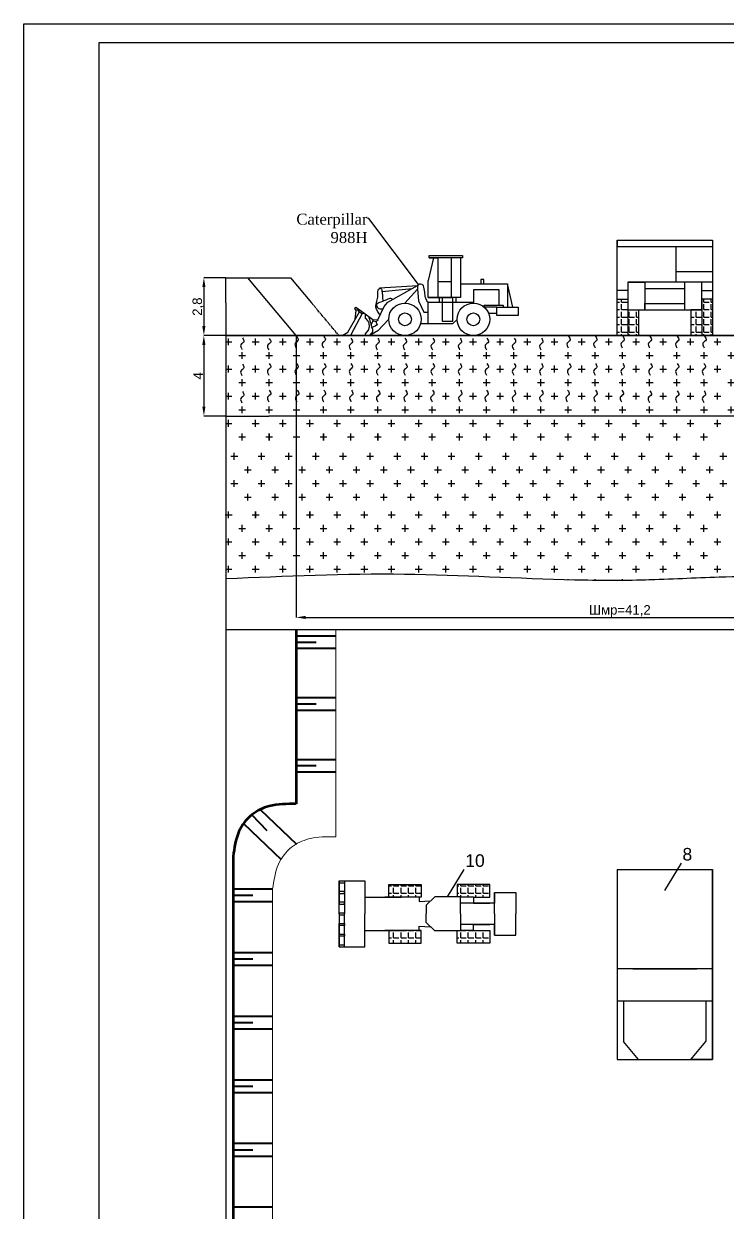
# Model space of a CAD drawing. Header units: millimetres. Extents: x -1735 to 23465, y 152 to 17972.
# Drawn here: x -1735 to 3854, y 8530 to 17972 of the extents above; entities that cross this region are included whole.
import ezdxf
from ezdxf import colors
from ezdxf.entities.mleader import LeaderData, LeaderLine
from ezdxf.math import Vec2, Vec3

# ---------------------------------------------------------------- set-up
doc = ezdxf.new("R2010")
doc.units = ezdxf.units.MM
doc.linetypes.add('ACAD_ISO02W100', pattern=[15, 12, -3])
doc.layers.add('Форматка', color=7, linetype='Continuous', lineweight=20)
doc.styles.get("Standard").update_dxf_attribs({"font": 'arial.ttf'})
pattern_1 = [(0, (-15896.325, -28892.644), (0, 59.3725), [43.18, -16.1925]), (90, (-15896.325, -28892.644), (-59.3725, 4e-15), [43.18, -16.1925])]

msp = doc.modelspace()

# ---------------------------------------------------------------- hatches: boundary and pattern name
h = msp.add_hatch()
h.set_pattern_fill('ANGLE', color=256, scale=8.5, style=0)
h.set_pattern_definition([(0, (-31302.42, -27403.653), (0, 59.3725), [43.18, -16.1925]), (90, (-31302.42, -27403.653), (-59.3725, 4e-15), [43.18, -16.1925])])
h.paths.add_polyline_path([(3064.829, 15783.828), (2979.829, 15783.828), (2979.829, 15494.828), (3064.829, 15494.828)])
h.paths.add_polyline_path([(3149.829, 15698.828), (3064.829, 15698.828), (3064.829, 15494.828), (3149.829, 15494.828)])
h.paths.add_polyline_path([(3651.329, 15698.828), (3566.329, 15698.828), (3566.329, 15494.828), (3651.329, 15494.828)])
h.paths.add_polyline_path([(3736.329, 15783.828), (3651.329, 15783.828), (3651.329, 15698.828), (3651.329, 15494.828), (3736.329, 15494.828)])
h = msp.add_hatch()
h.set_pattern_fill('CROSS', color=256, scale=17, style=0)
h.set_pattern_definition([(0, (-15896.33, -28382.64), (107.95, 107.95), [53.975, -161.925]), (90, (-15869.34, -28409.63), (-107.95, 107.95), [53.975, -161.925])])
h.paths.add_polyline_path([(5804.902, 14855.837), (5572.329, 15494.828), (429.829, 15494.828), (-128.719, 15494.828), (-128.719, 14855.837), (211.281, 14855.837)])
h = msp.add_hatch()
h.set_pattern_fill('ANGLE', color=256, scale=8.5, style=0)
h.set_pattern_definition(pattern_1)
h.paths.add_polyline_path([(1966.676, 10667.276), (1966.676, 10769.276), (1837.476, 10769.276), (1733.877, 10769.276), (1733.877, 10764.84), (1708.276, 10764.84), (1708.276, 10667.276)])
h.paths.add_polyline_path([(1423.594, 10667.276), (1423.594, 10769.276), (1406.594, 10769.276), (1262.829, 10769.276), (1165.194, 10769.276), (1165.194, 10667.276)])
h.paths.add_polyline_path([(1165.194, 11134.404), (1165.194, 11032.404), (1262.829, 11032.404), (1423.594, 11032.404), (1423.594, 11134.404)])
h = msp.add_hatch()
h.set_pattern_fill('ANGLE', color=256, scale=8.5, style=0)
h.set_pattern_definition(pattern_1)
h.paths.add_polyline_path([(1966.676, 11032.404), (1966.676, 11134.404), (1708.276, 11134.404), (1708.276, 11036.84), (1733.877, 11036.84), (1733.877, 11032.404), (1837.476, 11032.404)])

# ---------------------------------------------------------------- linework, layer by layer
for p, q in [((2979.829, 15494.828), (2979.829, 16253.198)), ((2979.829, 16253.198), (3736.329, 16253.198)), ((2979.829, 16253.198), (2979.829, 16202.198)), ((3736.329, 16253.198), (3736.329, 15494.828)), ((2979.829, 16202.198), (3736.329, 16202.198)), ((3447.329, 15919.828), (3447.329, 16202.198)), ((3447.329, 16202.198), (3736.329, 16202.198)), ((3736.329, 16202.198), (3736.329, 15919.828)), ((1520.088, 16111.265), (1479.288, 15932.765)), ((1486.088, 16131.665), (1751.288, 16131.665)), ((1486.088, 16111.265), (1486.088, 16131.665)), ((1751.288, 16111.265), (1486.088, 16111.265)), ((1486.088, 16111.265), (1520.088, 16111.265)), ((1486.088, 16111.265), (1554.088, 16111.265)), ((1554.088, 16111.265), (1554.088, 15796.765)), ((1664.588, 16111.265), (1554.088, 16111.265)), ((1664.588, 15796.765), (1664.588, 16111.265)), ((1751.288, 16111.265), (1734.288, 16111.265)), ((1734.288, 16111.265), (1734.288, 15907.265)), ((1751.288, 16131.665), (1751.288, 16111.265)), ((3447.329, 15919.828), (3447.329, 16004.828)), ((3447.329, 16004.828), (3736.329, 16004.828)), ((3447.329, 15919.828), (3447.329, 15970.828)), ((-129.344, 15954.715), (-305.42, 15954.715)), ((-304.17, 15879.715), (-304.17, 15569.828)), ((-128.719, 15755.283), (-128.719, 15954.715)), ((-128.719, 15954.715), (383.938, 15954.715)), ((429.829, 15494.828), (43.938, 15954.715)), ((383.938, 15954.715), (551.281, 15755.283)), ((1394.729, 15891.132), (1092.601, 15870.5)), ((1111.64, 15844.199), (1350.684, 15867.763)), ((1158.826, 15761.567), (1394.376, 15892.348)), ((1393.578, 15863.62), (1292.989, 15752.701)), ((1394.376, 15892.348), (1393.578, 15863.62)), ((1393.578, 15863.62), (1399.909, 15770.633)), ((1479.288, 15796.765), (1479.288, 15932.765)), ((1664.588, 15922.565), (1554.088, 15922.565)), ((1664.588, 15796.765), (1664.588, 15922.565)), ((1734.288, 15907.265), (2108.288, 15907.265)), ((1734.288, 15907.265), (1734.288, 15796.765)), ((1921.288, 15941.265), (1895.788, 15941.265)), ((1895.788, 15941.265), (1895.788, 15907.265)), ((1921.288, 15907.265), (1921.288, 15941.265)), ((2108.288, 15907.265), (2108.288, 15720.265)), ((2150.788, 15720.265), (2108.288, 15907.265)), ((3651.329, 15919.828), (3064.829, 15919.828)), ((3064.829, 15919.828), (3064.829, 15783.828)), ((3064.829, 15919.828), (3200.829, 15919.828)), ((3200.829, 15919.828), (3200.829, 15698.828)), ((3200.829, 15919.828), (3200.829, 15868.828)), ((3200.829, 15868.828), (3515.329, 15868.828)), ((3651.329, 15919.828), (3498.329, 15919.828)), ((3651.329, 15919.828), (3515.329, 15919.828)), ((3515.329, 15919.828), (3515.329, 15698.828)), ((3651.329, 15698.828), (3651.329, 15919.828)), ((3736.329, 15919.828), (3651.329, 15919.828)), ((1399.909, 15770.633), (1443.39, 15679.928)), ((1734.288, 15796.765), (1479.288, 15796.765)), ((1479.288, 15796.765), (1564.288, 15796.765)), ((1554.088, 15796.765), (1664.588, 15796.765)), ((1564.288, 15796.765), (1564.288, 15759.773)), ((1564.288, 15796.765), (1589.788, 15796.765)), ((1589.788, 15796.765), (1589.788, 15609.765)), ((1674.788, 15609.765), (1674.788, 15796.765)), ((1700.288, 15759.773), (1700.288, 15796.765)), ((2041.033, 15859.665), (1837.476, 15859.665)), ((1837.476, 15859.665), (1837.476, 15753.415)), ((2041.033, 15737.265), (2041.033, 15859.665)), ((3064.829, 15851.828), (2979.829, 15851.828)), ((2979.829, 15494.828), (2979.829, 15783.828)), ((2979.829, 15783.828), (3064.829, 15783.828)), ((2979.829, 15783.828), (3064.829, 15783.828)), ((3064.829, 15783.828), (3064.829, 15494.828)), ((3064.829, 15783.828), (3064.829, 15698.828)), ((3651.329, 15851.828), (3736.329, 15851.828)), ((3736.329, 15783.828), (3651.329, 15783.828)), ((3651.329, 15783.828), (3651.329, 15494.828)), ((-128.719, 15755.283), (-128.719, 14855.837)), ((839.83, 15521.003), (932.907, 15682.955)), ((894.137, 15710.359), (903.387, 15721.027)), ((904.81, 15694.001), (894.137, 15710.359)), ((898.406, 15625.012), (904.81, 15694.001)), ((903.387, 15721.027), (968.136, 15676.932)), ((920.172, 15698.439), (903.407, 15696.843)), ((932.945, 15681.681), (920.172, 15698.439)), ((932.907, 15682.955), (953.591, 15671.47)), ((968.136, 15676.932), (1039.289, 15622.879)), ((1077.711, 15619.322), (1128.23, 15725.295)), ((1128.23, 15725.295), (1158.826, 15761.567)), ((1443.39, 15679.928), (1477.782, 15679.928)), ((1467.392, 15767.841), (1477.782, 15759.773)), ((1477.782, 15589.773), (1477.782, 15759.773)), ((1477.782, 15759.773), (1837.476, 15759.773)), ((1564.288, 15759.773), (1700.288, 15759.773)), ((1922.033, 15720.265), (1922.033, 15737.265)), ((1922.033, 15737.265), (2041.033, 15737.265)), ((2023.288, 15720.265), (1922.033, 15720.265)), ((2023.288, 15670.965), (2023.288, 15720.265)), ((2023.288, 15720.265), (2108.288, 15720.265)), ((2041.033, 15737.265), (2075.033, 15737.265)), ((2075.033, 15737.265), (2075.033, 15737.265)), ((2075.033, 15737.265), (2075.033, 15720.265)), ((2108.288, 15720.265), (2150.788, 15720.265)), ((2150.788, 15720.265), (2193.288, 15720.265)), ((2193.288, 15720.265), (2193.288, 15653.965)), ((3064.829, 15698.828), (3651.329, 15698.828)), ((3064.829, 15698.828), (3149.829, 15698.828)), ((3149.829, 15698.828), (3149.829, 15494.828)), ((3200.829, 15698.828), (3200.829, 15749.828)), ((3200.829, 15749.828), (3515.329, 15749.828)), ((3651.329, 15698.828), (3566.329, 15698.828)), ((3566.329, 15698.828), (3566.329, 15494.828)), ((953.591, 15671.47), (861.83, 15494.408)), ((952.903, 15671.307), (973.173, 15673.201)), ((980.732, 15630.942), (980.732, 15667.582)), ((986.956, 15625.412), (980.732, 15630.942)), ((1001.48, 15609.511), (986.956, 15625.412)), ((1009.779, 15592.92), (1001.48, 15609.511)), ((1012.546, 15564.576), (1009.779, 15592.92)), ((1037.444, 15608.129), (1026.378, 15583.933)), ((1066.492, 15604.672), (1037.444, 15608.129)), ((1038.136, 15608.82), (1042.977, 15621.955)), ((1039.289, 15622.879), (1077.711, 15619.322)), ((1164.506, 15624.028), (1079.013, 15532.47)), ((1418.005, 15589.773), (1673.005, 15589.773)), ((1418.282, 15589.773), (1477.782, 15589.773)), ((1589.788, 15609.765), (1674.788, 15609.765)), ((1673.005, 15589.773), (1708.189, 15623.773)), ((2023.288, 15670.965), (1957.73, 15670.965)), ((2023.288, 15653.965), (2023.288, 15670.965)), ((2193.288, 15653.965), (2023.288, 15653.965)), ((2979.829, 15494.828), (2979.829, 15664.828)), ((-129.344, 15494.828), (-305.42, 15494.828)), ((-129.969, 15494.828), (-305.42, 15494.828)), ((429.829, 15494.828), (-128.719, 15494.828)), ((-128.719, 15494.828), (5572.329, 15494.828)), ((5572.329, 15494.828), (429.829, 15494.828)), ((429.829, 15494.828), (2979.829, 15494.828)), ((429.829, 15494.828), (5572.329, 15494.828)), ((429.829, 15494.203), (429.829, 13255.868)), ((793.993, 15494.876), (839.83, 15521.003)), ((1014.993, 15494.876), (793.993, 15494.876)), ((978.657, 15494.061), (980.04, 15509.962)), ((980.04, 15509.962), (1004.247, 15536.923)), ((1004.247, 15536.923), (1012.546, 15564.576)), ((1014.621, 15495.444), (1038.827, 15524.479)), ((1079.013, 15532.47), (1014.993, 15494.876)), ((1037.444, 15543.145), (1031.22, 15561.81)), ((1038.827, 15524.479), (1037.444, 15543.145)), ((1837.476, 15494.828), (1293.706, 15494.828)), ((2979.829, 15494.828), (3149.829, 15494.828)), ((3566.329, 15494.828), (3736.329, 15494.828)), ((-304.17, 15419.828), (-304.17, 14930.837)), ((-129.344, 14855.837), (-305.42, 14855.837)), ((-128.719, 14855.837), (211.281, 14855.837)), ((-128.719, 14855.837), (-128.719, 13563.837)), ((-108.638, 14770.368), (-108.638, 14824.343)), ((107.262, 14770.368), (107.262, 14824.343)), ((5804.902, 14855.837), (211.281, 14855.837)), ((323.162, 14770.368), (323.162, 14824.343)), ((539.062, 14770.368), (539.062, 14824.343)), ((754.962, 14770.368), (754.962, 14824.343)), ((970.862, 14770.368), (970.862, 14824.343)), ((1186.762, 14770.368), (1186.762, 14824.343)), ((1402.662, 14770.368), (1402.662, 14824.343)), ((1618.562, 14770.368), (1618.562, 14824.343)), ((1834.462, 14770.368), (1834.462, 14824.343)), ((2050.362, 14770.368), (2050.362, 14824.343)), ((2266.262, 14770.368), (2266.262, 14824.343)), ((2482.162, 14770.368), (2482.162, 14824.343)), ((2698.062, 14770.368), (2698.062, 14824.343)), ((2913.962, 14770.368), (2913.962, 14824.343)), ((3129.862, 14770.368), (3129.862, 14824.343)), ((3345.762, 14770.368), (3345.762, 14824.343)), ((3561.662, 14770.368), (3561.662, 14824.343)), ((3777.562, 14770.368), (3777.562, 14824.343)), ((-128.719, 14797.356), (-81.65, 14797.356)), ((80.275, 14797.356), (134.25, 14797.356)), ((296.175, 14797.356), (350.15, 14797.356)), ((512.075, 14797.356), (566.05, 14797.356)), ((727.975, 14797.356), (781.95, 14797.356)), ((943.875, 14797.356), (997.85, 14797.356)), ((1159.775, 14797.356), (1213.75, 14797.356)), ((1375.675, 14797.356), (1429.65, 14797.356)), ((1591.575, 14797.356), (1645.55, 14797.356)), ((1807.475, 14797.356), (1861.45, 14797.356)), ((2023.375, 14797.356), (2077.35, 14797.356)), ((2239.275, 14797.356), (2293.25, 14797.356)), ((2455.175, 14797.356), (2509.15, 14797.356)), ((2671.075, 14797.356), (2725.05, 14797.356)), ((2886.975, 14797.356), (2940.95, 14797.356)), ((3102.875, 14797.356), (3156.85, 14797.356)), ((3318.775, 14797.356), (3372.75, 14797.356)), ((3534.675, 14797.356), (3588.65, 14797.356)), ((3750.575, 14797.356), (3804.55, 14797.356)), ((-27.675, 14689.406), (26.3, 14689.406)), ((-0.688, 14662.418), (-0.688, 14716.393)), ((0.321, 14662.418), (0.321, 14716.393)), ((188.225, 14689.406), (242.2, 14689.406)), ((215.212, 14662.418), (215.212, 14716.393)), ((216.221, 14662.418), (216.221, 14716.393)), ((216.221, 14662.418), (216.221, 14716.393)), ((404.125, 14689.406), (458.1, 14689.406)), ((431.112, 14662.418), (431.112, 14716.393)), ((432.121, 14662.418), (432.121, 14716.393)), ((432.121, 14662.418), (432.121, 14716.393)), ((620.025, 14689.406), (674, 14689.406)), ((647.012, 14662.418), (647.012, 14716.393)), ((648.021, 14662.418), (648.021, 14716.393)), ((648.021, 14662.418), (648.021, 14716.393)), ((835.925, 14689.406), (889.9, 14689.406)), ((862.912, 14662.418), (862.912, 14716.393)), ((863.921, 14662.418), (863.921, 14716.393)), ((863.921, 14662.418), (863.921, 14716.393)), ((1051.825, 14689.406), (1105.8, 14689.406)), ((1078.812, 14662.418), (1078.812, 14716.393)), ((1079.821, 14662.418), (1079.821, 14716.393)), ((1267.725, 14689.406), (1321.7, 14689.406)), ((1294.712, 14662.418), (1294.712, 14716.393)), ((1295.721, 14662.418), (1295.721, 14716.393)), ((1483.625, 14689.406), (1537.6, 14689.406)), ((1510.612, 14662.418), (1510.612, 14716.393)), ((1699.525, 14689.406), (1753.5, 14689.406)), ((1726.512, 14662.418), (1726.512, 14716.393)), ((1915.425, 14689.406), (1969.4, 14689.406)), ((1942.412, 14662.418), (1942.412, 14716.393)), ((2131.325, 14689.406), (2185.3, 14689.406)), ((2158.312, 14662.418), (2158.312, 14716.393)), ((2347.225, 14689.406), (2401.2, 14689.406)), ((2374.212, 14662.418), (2374.212, 14716.393)), ((2563.125, 14689.406), (2617.1, 14689.406)), ((2590.112, 14662.418), (2590.112, 14716.393)), ((2779.025, 14689.406), (2833, 14689.406)), ((2806.012, 14662.418), (2806.012, 14716.393)), ((2994.925, 14689.406), (3048.9, 14689.406)), ((3021.912, 14662.418), (3021.912, 14716.393)), ((3210.825, 14689.406), (3264.8, 14689.406)), ((3237.812, 14662.418), (3237.812, 14716.393)), ((3426.725, 14689.406), (3480.7, 14689.406)), ((3453.712, 14662.418), (3453.712, 14716.393)), ((3642.625, 14689.406), (3696.6, 14689.406)), ((3669.612, 14662.418), (3669.612, 14716.393)), ((-62.162, 14508.688), (-62.162, 14562.663)), ((153.738, 14508.688), (153.738, 14562.663)), ((369.638, 14508.688), (369.638, 14562.663)), ((369.638, 14508.688), (369.638, 14562.663)), ((585.538, 14508.688), (585.538, 14562.663)), ((585.538, 14508.688), (585.538, 14562.663)), ((801.438, 14508.688), (801.438, 14562.663)), ((801.438, 14508.688), (801.438, 14562.663)), ((1017.338, 14508.688), (1017.338, 14562.663)), ((1017.338, 14508.688), (1017.338, 14562.663)), ((1233.238, 14508.688), (1233.238, 14562.663)), ((1448.129, 14508.688), (1448.129, 14562.663)), ((1449.138, 14508.688), (1449.138, 14562.663)), ((1664.029, 14508.688), (1664.029, 14562.663)), ((1879.929, 14508.688), (1879.929, 14562.663)), ((2095.829, 14508.688), (2095.829, 14562.663)), ((2311.729, 14508.688), (2311.729, 14562.663)), ((2527.629, 14508.688), (2527.629, 14562.663)), ((2743.529, 14508.688), (2743.529, 14562.663)), ((2959.429, 14508.688), (2959.429, 14562.663)), ((3175.329, 14508.688), (3175.329, 14562.663)), ((3391.229, 14508.688), (3391.229, 14562.663)), ((3607.129, 14508.688), (3607.129, 14562.663)), ((3823.029, 14508.688), (3823.029, 14562.663)), ((-89.15, 14535.675), (-35.175, 14535.675)), ((45.788, 14400.738), (45.788, 14454.713)), ((126.75, 14535.675), (180.725, 14535.675)), ((261.688, 14400.738), (261.688, 14454.713)), ((342.65, 14535.675), (396.625, 14535.675)), ((342.65, 14535.675), (396.625, 14535.675)), ((477.588, 14400.738), (477.588, 14454.713)), ((477.588, 14400.738), (477.588, 14454.713)), ((558.55, 14535.675), (612.525, 14535.675)), ((558.55, 14535.675), (612.525, 14535.675)), ((693.488, 14400.738), (693.488, 14454.713)), ((693.488, 14400.738), (693.488, 14454.713)), ((774.45, 14535.675), (828.425, 14535.675)), ((774.45, 14535.675), (828.425, 14535.675)), ((909.388, 14400.738), (909.388, 14454.713)), ((909.388, 14400.738), (909.388, 14454.713)), ((990.35, 14535.675), (1044.325, 14535.675)), ((990.35, 14535.675), (1044.325, 14535.675)), ((1125.288, 14400.738), (1125.288, 14454.713)), ((1206.25, 14535.675), (1260.225, 14535.675)), ((1341.188, 14400.738), (1341.188, 14454.713)), ((1421.142, 14535.675), (1475.117, 14535.675)), ((1422.15, 14535.675), (1476.125, 14535.675)), ((1556.079, 14400.738), (1556.079, 14454.713)), ((1637.042, 14535.675), (1691.017, 14535.675)), ((1771.979, 14400.738), (1771.979, 14454.713)), ((1852.942, 14535.675), (1906.917, 14535.675)), ((1987.879, 14400.738), (1987.879, 14454.713)), ((2068.842, 14535.675), (2122.817, 14535.675)), ((2203.779, 14400.738), (2203.779, 14454.713)), ((2284.742, 14535.675), (2338.717, 14535.675)), ((2419.679, 14400.738), (2419.679, 14454.713)), ((2500.642, 14535.675), (2554.617, 14535.675)), ((2635.579, 14400.738), (2635.579, 14454.713)), ((2716.542, 14535.675), (2770.517, 14535.675)), ((2851.479, 14400.738), (2851.479, 14454.713)), ((2932.442, 14535.675), (2986.417, 14535.675)), ((3067.379, 14400.738), (3067.379, 14454.713)), ((3148.342, 14535.675), (3202.317, 14535.675)), ((3283.279, 14400.738), (3283.279, 14454.713)), ((3364.242, 14535.675), (3418.217, 14535.675)), ((3499.179, 14400.738), (3499.179, 14454.713)), ((3580.142, 14535.675), (3634.117, 14535.675)), ((3715.079, 14400.738), (3715.079, 14454.713)), ((3796.042, 14535.675), (3850.017, 14535.675)), ((18.8, 14427.725), (72.775, 14427.725)), ((234.7, 14427.725), (288.675, 14427.725)), ((450.6, 14427.725), (504.575, 14427.725)), ((450.6, 14427.725), (504.575, 14427.725)), ((666.5, 14427.725), (720.475, 14427.725)), ((666.5, 14427.725), (720.475, 14427.725)), ((882.4, 14427.725), (936.375, 14427.725)), ((882.4, 14427.725), (936.375, 14427.725)), ((1098.3, 14427.725), (1152.275, 14427.725)), ((1314.2, 14427.725), (1368.175, 14427.725)), ((1529.092, 14427.725), (1583.067, 14427.725)), ((1744.992, 14427.725), (1798.967, 14427.725)), ((1960.892, 14427.725), (2014.867, 14427.725)), ((2176.792, 14427.725), (2230.767, 14427.725)), ((2392.692, 14427.725), (2446.667, 14427.725)), ((2608.592, 14427.725), (2662.567, 14427.725)), ((2824.492, 14427.725), (2878.467, 14427.725)), ((3040.392, 14427.725), (3094.367, 14427.725)), ((3256.292, 14427.725), (3310.267, 14427.725)), ((3472.192, 14427.725), (3526.167, 14427.725)), ((3688.092, 14427.725), (3742.067, 14427.725)), ((-89.15, 14319.775), (-35.175, 14319.775)), ((-62.162, 14292.788), (-62.162, 14346.763)), ((126.75, 14319.775), (180.725, 14319.775)), ((153.738, 14292.788), (153.738, 14346.763)), ((342.65, 14319.775), (396.625, 14319.775)), ((342.65, 14319.775), (396.625, 14319.775)), ((369.638, 14292.788), (369.638, 14346.763)), ((369.638, 14292.788), (369.638, 14346.763)), ((558.55, 14319.775), (612.525, 14319.775)), ((558.55, 14319.775), (612.525, 14319.775)), ((585.538, 14292.788), (585.538, 14346.763)), ((585.538, 14292.788), (585.538, 14346.763)), ((774.45, 14319.775), (828.425, 14319.775)), ((774.45, 14319.775), (828.425, 14319.775)), ((801.438, 14292.788), (801.438, 14346.763)), ((801.438, 14292.788), (801.438, 14346.763)), ((990.35, 14319.775), (1044.325, 14319.775)), ((990.35, 14319.775), (1044.325, 14319.775)), ((1017.338, 14292.788), (1017.338, 14346.763)), ((1017.338, 14292.788), (1017.338, 14346.763)), ((1206.25, 14319.775), (1260.225, 14319.775)), ((1233.238, 14292.788), (1233.238, 14346.763)), ((1421.142, 14319.775), (1475.117, 14319.775)), ((1422.15, 14319.775), (1476.125, 14319.775)), ((1448.129, 14292.788), (1448.129, 14346.763)), ((1449.138, 14292.788), (1449.138, 14346.763)), ((1637.042, 14319.775), (1691.017, 14319.775)), ((1664.029, 14292.788), (1664.029, 14346.763)), ((1852.942, 14319.775), (1906.917, 14319.775)), ((1879.929, 14292.788), (1879.929, 14346.763)), ((2068.842, 14319.775), (2122.817, 14319.775)), ((2095.829, 14292.788), (2095.829, 14346.763)), ((2284.742, 14319.775), (2338.717, 14319.775)), ((2311.729, 14292.788), (2311.729, 14346.763)), ((2500.642, 14319.775), (2554.617, 14319.775)), ((2527.629, 14292.788), (2527.629, 14346.763)), ((2716.542, 14319.775), (2770.517, 14319.775)), ((2743.529, 14292.788), (2743.529, 14346.763)), ((2932.442, 14319.775), (2986.417, 14319.775)), ((2959.429, 14292.788), (2959.429, 14346.763)), ((3148.342, 14319.775), (3202.317, 14319.775)), ((3175.329, 14292.788), (3175.329, 14346.763)), ((3364.242, 14319.775), (3418.217, 14319.775)), ((3391.229, 14292.788), (3391.229, 14346.763)), ((3580.142, 14319.775), (3634.117, 14319.775)), ((3607.129, 14292.788), (3607.129, 14346.763)), ((3796.042, 14319.775), (3850.017, 14319.775)), ((3823.029, 14292.788), (3823.029, 14346.763)), ((18.8, 14211.825), (72.775, 14211.825)), ((45.788, 14184.838), (45.788, 14238.813)), ((234.7, 14211.825), (288.675, 14211.825)), ((261.688, 14184.838), (261.688, 14238.813)), ((450.6, 14211.825), (504.575, 14211.825)), ((450.6, 14211.825), (504.575, 14211.825)), ((477.588, 14184.838), (477.588, 14238.813)), ((477.588, 14184.838), (477.588, 14238.813)), ((666.5, 14211.825), (720.475, 14211.825)), ((666.5, 14211.825), (720.475, 14211.825)), ((693.488, 14184.838), (693.488, 14238.813)), ((693.488, 14184.838), (693.488, 14238.813)), ((882.4, 14211.825), (936.375, 14211.825)), ((882.4, 14211.825), (936.375, 14211.825)), ((909.388, 14184.838), (909.388, 14238.813)), ((909.388, 14184.838), (909.388, 14238.813)), ((1098.3, 14211.825), (1152.275, 14211.825)), ((1125.288, 14184.838), (1125.288, 14238.813)), ((1314.2, 14211.825), (1368.175, 14211.825)), ((1341.188, 14184.838), (1341.188, 14238.813)), ((1529.092, 14211.825), (1583.067, 14211.825)), ((1556.079, 14184.838), (1556.079, 14238.813)), ((1744.992, 14211.825), (1798.967, 14211.825)), ((1771.979, 14184.838), (1771.979, 14238.813)), ((1960.892, 14211.825), (2014.867, 14211.825)), ((1987.879, 14184.838), (1987.879, 14238.813)), ((2176.792, 14211.825), (2230.767, 14211.825)), ((2203.779, 14184.838), (2203.779, 14238.813)), ((2392.692, 14211.825), (2446.667, 14211.825)), ((2419.679, 14184.838), (2419.679, 14238.813)), ((2608.592, 14211.825), (2662.567, 14211.825)), ((2635.579, 14184.838), (2635.579, 14238.813)), ((2824.492, 14211.825), (2878.467, 14211.825)), ((2851.479, 14184.838), (2851.479, 14238.813)), ((3040.392, 14211.825), (3094.367, 14211.825)), ((3067.379, 14184.838), (3067.379, 14238.813)), ((3256.292, 14211.825), (3310.267, 14211.825)), ((3283.279, 14184.838), (3283.279, 14238.813)), ((3472.192, 14211.825), (3526.167, 14211.825)), ((3499.179, 14184.838), (3499.179, 14238.813)), ((3688.092, 14211.825), (3742.067, 14211.825)), ((3715.079, 14184.838), (3715.079, 14238.813)), ((-134.617, 14071.456), (-80.642, 14071.456)), ((-128.719, 14071.456), (-81.65, 14071.456)), ((-108.638, 14044.468), (-108.638, 14098.443)), ((-107.629, 14044.468), (-107.629, 14098.443)), ((80.275, 14071.456), (134.25, 14071.456)), ((81.283, 14071.456), (135.258, 14071.456)), ((81.283, 14071.456), (135.258, 14071.456)), ((107.262, 14044.468), (107.262, 14098.443)), ((108.271, 14044.468), (108.271, 14098.443)), ((296.175, 14071.456), (350.15, 14071.456)), ((297.183, 14071.456), (351.158, 14071.456)), ((297.183, 14071.456), (351.158, 14071.456)), ((323.162, 14044.468), (323.162, 14098.443)), ((324.171, 14044.468), (324.171, 14098.443)), ((324.171, 14044.468), (324.171, 14098.443)), ((512.075, 14071.456), (566.05, 14071.456)), ((513.083, 14071.456), (567.058, 14071.456)), ((513.083, 14071.456), (567.058, 14071.456)), ((539.062, 14044.468), (539.062, 14098.443)), ((540.071, 14044.468), (540.071, 14098.443)), ((540.071, 14044.468), (540.071, 14098.443)), ((727.975, 14071.456), (781.95, 14071.456)), ((728.983, 14071.456), (782.958, 14071.456)), ((728.983, 14071.456), (782.958, 14071.456)), ((754.962, 14044.468), (754.962, 14098.443)), ((755.971, 14044.468), (755.971, 14098.443)), ((755.971, 14044.468), (755.971, 14098.443)), ((943.875, 14071.456), (997.85, 14071.456)), ((944.883, 14071.456), (998.858, 14071.456)), ((944.883, 14071.456), (998.858, 14071.456)), ((970.862, 14044.468), (970.862, 14098.443)), ((971.871, 14044.468), (971.871, 14098.443)), ((971.871, 14044.468), (971.871, 14098.443)), ((1159.775, 14071.456), (1213.75, 14071.456)), ((1160.783, 14071.456), (1214.758, 14071.456)), ((1186.762, 14044.468), (1186.762, 14098.443)), ((1187.771, 14044.468), (1187.771, 14098.443)), ((1375.675, 14071.456), (1429.65, 14071.456)), ((1376.683, 14071.456), (1430.658, 14071.456)), ((1402.662, 14044.468), (1402.662, 14098.443)), ((1403.671, 14044.468), (1403.671, 14098.443)), ((1591.575, 14071.456), (1645.55, 14071.456)), ((1618.562, 14044.468), (1618.562, 14098.443)), ((1807.475, 14071.456), (1861.45, 14071.456)), ((1834.462, 14044.468), (1834.462, 14098.443)), ((2023.375, 14071.456), (2077.35, 14071.456)), ((2050.362, 14044.468), (2050.362, 14098.443)), ((2239.275, 14071.456), (2293.25, 14071.456)), ((2266.262, 14044.468), (2266.262, 14098.443)), ((2455.175, 14071.456), (2509.15, 14071.456)), ((2482.162, 14044.468), (2482.162, 14098.443)), ((2671.075, 14071.456), (2725.05, 14071.456)), ((2698.062, 14044.468), (2698.062, 14098.443)), ((2886.975, 14071.456), (2940.95, 14071.456)), ((2913.962, 14044.468), (2913.962, 14098.443)), ((3102.875, 14071.456), (3156.85, 14071.456)), ((3129.862, 14044.468), (3129.862, 14098.443)), ((3318.775, 14071.456), (3372.75, 14071.456)), ((3345.762, 14044.468), (3345.762, 14098.443)), ((3534.675, 14071.456), (3588.65, 14071.456)), ((3561.662, 14044.468), (3561.662, 14098.443)), ((3750.575, 14071.456), (3804.55, 14071.456)), ((3777.562, 14044.468), (3777.562, 14098.443)), ((-0.688, 13936.518), (-0.688, 13990.493)), ((215.212, 13936.518), (215.212, 13990.493)), ((431.112, 13936.518), (431.112, 13990.493)), ((647.012, 13936.518), (647.012, 13990.493)), ((862.912, 13936.518), (862.912, 13990.493)), ((1078.812, 13936.518), (1078.812, 13990.493)), ((1294.712, 13936.518), (1294.712, 13990.493)), ((1510.612, 13936.518), (1510.612, 13990.493)), ((1726.512, 13936.518), (1726.512, 13990.493)), ((1942.412, 13936.518), (1942.412, 13990.493)), ((2158.312, 13936.518), (2158.312, 13990.493)), ((2374.212, 13936.518), (2374.212, 13990.493)), ((2590.112, 13936.518), (2590.112, 13990.493)), ((2806.012, 13936.518), (2806.012, 13990.493)), ((3021.912, 13936.518), (3021.912, 13990.493)), ((3237.812, 13936.518), (3237.812, 13990.493)), ((3453.712, 13936.518), (3453.712, 13990.493)), ((3669.612, 13936.518), (3669.612, 13990.493)), ((-108.638, 13828.568), (-108.638, 13882.543)), ((-27.675, 13963.506), (26.3, 13963.506)), ((107.262, 13828.568), (107.262, 13882.543)), ((188.225, 13963.506), (242.2, 13963.506)), ((323.162, 13828.568), (323.162, 13882.543)), ((404.125, 13963.506), (458.1, 13963.506)), ((539.062, 13828.568), (539.062, 13882.543)), ((620.025, 13963.506), (674, 13963.506)), ((754.962, 13828.568), (754.962, 13882.543)), ((835.925, 13963.506), (889.9, 13963.506)), ((970.862, 13828.568), (970.862, 13882.543)), ((1051.825, 13963.506), (1105.8, 13963.506)), ((1186.762, 13828.568), (1186.762, 13882.543)), ((1267.725, 13963.506), (1321.7, 13963.506)), ((1402.662, 13828.568), (1402.662, 13882.543)), ((1483.625, 13963.506), (1537.6, 13963.506)), ((1618.562, 13828.568), (1618.562, 13882.543)), ((1699.525, 13963.506), (1753.5, 13963.506)), ((1834.462, 13828.568), (1834.462, 13882.543)), ((1915.425, 13963.506), (1969.4, 13963.506)), ((2050.362, 13828.568), (2050.362, 13882.543)), ((2131.325, 13963.506), (2185.3, 13963.506)), ((2266.262, 13828.568), (2266.262, 13882.543)), ((2347.225, 13963.506), (2401.2, 13963.506)), ((2482.162, 13828.568), (2482.162, 13882.543)), ((2563.125, 13963.506), (2617.1, 13963.506)), ((2698.062, 13828.568), (2698.062, 13882.543)), ((2779.025, 13963.506), (2833, 13963.506)), ((2913.962, 13828.568), (2913.962, 13882.543)), ((2994.925, 13963.506), (3048.9, 13963.506)), ((3129.862, 13828.568), (3129.862, 13882.543)), ((3210.825, 13963.506), (3264.8, 13963.506)), ((3345.762, 13828.568), (3345.762, 13882.543)), ((3426.725, 13963.506), (3480.7, 13963.506)), ((3561.662, 13828.568), (3561.662, 13882.543)), ((3642.625, 13963.506), (3696.6, 13963.506)), ((3777.562, 13828.568), (3777.562, 13882.543)), ((-128.719, 13855.556), (-81.65, 13855.556)), ((80.275, 13855.556), (134.25, 13855.556)), ((296.175, 13855.556), (350.15, 13855.556)), ((512.075, 13855.556), (566.05, 13855.556)), ((727.975, 13855.556), (781.95, 13855.556)), ((943.875, 13855.556), (997.85, 13855.556)), ((1159.775, 13855.556), (1213.75, 13855.556)), ((1375.675, 13855.556), (1429.65, 13855.556)), ((1591.575, 13855.556), (1645.55, 13855.556)), ((1807.475, 13855.556), (1861.45, 13855.556)), ((2023.375, 13855.556), (2077.35, 13855.556)), ((2239.275, 13855.556), (2293.25, 13855.556)), ((2455.175, 13855.556), (2509.15, 13855.556)), ((2671.075, 13855.556), (2725.05, 13855.556)), ((2886.975, 13855.556), (2940.95, 13855.556)), ((3102.875, 13855.556), (3156.85, 13855.556)), ((3318.775, 13855.556), (3372.75, 13855.556)), ((3534.675, 13855.556), (3588.65, 13855.556)), ((3750.575, 13855.556), (3804.55, 13855.556)), ((-27.675, 13747.606), (26.3, 13747.606)), ((-0.688, 13720.618), (-0.688, 13774.593)), ((188.225, 13747.606), (242.2, 13747.606)), ((215.212, 13720.618), (215.212, 13774.593)), ((404.125, 13747.606), (458.1, 13747.606)), ((431.112, 13720.618), (431.112, 13774.593)), ((620.025, 13747.606), (674, 13747.606)), ((647.012, 13720.618), (647.012, 13774.593)), ((835.925, 13747.606), (889.9, 13747.606)), ((862.912, 13720.618), (862.912, 13774.593)), ((1051.825, 13747.606), (1105.8, 13747.606)), ((1078.812, 13720.618), (1078.812, 13774.593)), ((1267.725, 13747.606), (1321.7, 13747.606)), ((1294.712, 13720.618), (1294.712, 13774.593)), ((1483.625, 13747.606), (1537.6, 13747.606)), ((1510.612, 13720.618), (1510.612, 13774.593)), ((1699.525, 13747.606), (1753.5, 13747.606)), ((1726.512, 13720.618), (1726.512, 13774.593)), ((1915.425, 13747.606), (1969.4, 13747.606)), ((1942.412, 13720.618), (1942.412, 13774.593)), ((2131.325, 13747.606), (2185.3, 13747.606)), ((2158.312, 13720.618), (2158.312, 13774.593)), ((2347.225, 13747.606), (2401.2, 13747.606)), ((2374.212, 13720.618), (2374.212, 13774.593)), ((2563.125, 13747.606), (2617.1, 13747.606)), ((2590.112, 13720.618), (2590.112, 13774.593)), ((2779.025, 13747.606), (2833, 13747.606)), ((2806.012, 13720.618), (2806.012, 13774.593)), ((2994.925, 13747.606), (3048.9, 13747.606)), ((3021.912, 13720.618), (3021.912, 13774.593)), ((3210.825, 13747.606), (3264.8, 13747.606)), ((3237.812, 13720.618), (3237.812, 13774.593)), ((3426.725, 13747.606), (3480.7, 13747.606)), ((3453.712, 13720.618), (3453.712, 13774.593)), ((3642.625, 13747.606), (3696.6, 13747.606)), ((3669.612, 13720.618), (3669.612, 13774.593)), ((-128.719, 13639.656), (-81.65, 13639.656)), ((-108.638, 13612.668), (-108.638, 13666.643)), ((80.275, 13639.656), (134.25, 13639.656)), ((107.262, 13612.668), (107.262, 13666.643)), ((296.175, 13639.656), (350.15, 13639.656)), ((323.162, 13612.668), (323.162, 13666.643)), ((512.075, 13639.656), (566.05, 13639.656)), ((539.062, 13612.668), (539.062, 13666.643)), ((727.975, 13639.656), (781.95, 13639.656)), ((754.962, 13612.668), (754.962, 13666.643)), ((943.875, 13639.656), (997.85, 13639.656)), ((970.862, 13612.668), (970.862, 13666.643)), ((1159.775, 13639.656), (1213.75, 13639.656)), ((1186.762, 13612.668), (1186.762, 13666.643)), ((1375.675, 13639.656), (1429.65, 13639.656)), ((1402.662, 13612.668), (1402.662, 13666.643)), ((1591.575, 13639.656), (1645.55, 13639.656)), ((1618.562, 13612.668), (1618.562, 13666.643)), ((1807.475, 13639.656), (1861.45, 13639.656)), ((1834.462, 13612.668), (1834.462, 13666.643)), ((2023.375, 13639.656), (2077.35, 13639.656)), ((2050.362, 13612.668), (2050.362, 13666.643)), ((2239.275, 13639.656), (2293.25, 13639.656)), ((2266.262, 13612.668), (2266.262, 13666.643)), ((2455.175, 13639.656), (2509.15, 13639.656)), ((2482.162, 13612.668), (2482.162, 13666.643)), ((2671.075, 13639.656), (2725.05, 13639.656)), ((2698.062, 13612.668), (2698.062, 13666.643)), ((2886.975, 13639.656), (2940.95, 13639.656)), ((2913.962, 13612.668), (2913.962, 13666.643)), ((3102.875, 13639.656), (3156.85, 13639.656)), ((3129.862, 13612.668), (3129.862, 13666.643)), ((3318.775, 13639.656), (3372.75, 13639.656)), ((3345.762, 13612.668), (3345.762, 13666.643)), ((3534.675, 13639.656), (3588.65, 13639.656)), ((3561.662, 13612.668), (3561.662, 13666.643)), ((3750.575, 13639.656), (3804.55, 13639.656)), ((3777.562, 13612.668), (3777.562, 13666.643)), ((-128.719, 13563.837), (-128.719, 2552.087)), ((2590.112, 13556.404), (2590.112, 13558.693)), ((2806.012, 13552.407), (2806.012, 13558.693)), ((3021.912, 13552.03), (3021.912, 13558.693)), ((3237.812, 13556.123), (3237.812, 13558.693)), ((504.829, 13255.868), (5497.329, 13255.868)), ((11124.111, 13155.837), (-128.719, 13155.837)), ((1631.877, 11036.84), (1764.836, 11254.015)), ((2979.829, 11253.744), (2979.829, 9742.444)), ((2979.829, 11253.744), (3736.329, 11253.744)), ((3358.079, 11087.484), (3491.038, 11304.659)), ((3736.329, 9742.444), (3736.329, 11253.744)), ((3736.329, 11253.744), (3736.329, 9742.444)), ((769.829, 10900.84), (769.829, 11163.969)), ((769.829, 11163.969), (973.829, 11163.969)), ((769.829, 11163.969), (812.329, 11163.969)), ((769.829, 11163.969), (769.829, 11146.969)), ((769.829, 11146.969), (812.329, 11146.969)), ((769.829, 11146.969), (769.829, 11061.969)), ((812.329, 11163.969), (812.329, 10900.84)), ((973.829, 11163.969), (973.829, 10900.84)), ((973.829, 11163.969), (973.829, 11032.404)), ((812.329, 11078.969), (769.829, 11078.969)), ((769.829, 11061.969), (812.329, 11061.969)), ((769.829, 11061.969), (769.829, 10976.969)), ((812.329, 11061.969), (812.329, 11078.969)), ((1165.194, 11032.404), (1165.194, 11134.404)), ((1165.194, 11134.404), (1423.594, 11134.404)), ((1423.594, 11134.404), (1423.594, 11032.404)), ((1966.676, 11134.404), (1708.276, 11134.404)), ((1708.276, 11134.404), (1708.276, 11036.84)), ((1966.676, 11032.404), (1966.676, 11134.404)), ((2005.877, 10900.84), (2005.877, 11070.84)), ((2005.877, 11070.84), (2175.877, 11070.84)), ((2005.877, 11070.84), (2005.877, 10985.84)), ((2175.877, 11070.84), (2175.877, 10900.84)), ((812.329, 10993.969), (769.829, 10993.969)), ((769.829, 10976.969), (812.329, 10976.969)), ((812.329, 10976.969), (812.329, 10993.969)), ((973.829, 11032.404), (1262.829, 11032.404)), ((1262.829, 11032.404), (1133.629, 11032.404)), ((1423.594, 11032.404), (1262.829, 11032.404)), ((1423.594, 11032.404), (1406.594, 11032.404)), ((1406.594, 11032.404), (1406.594, 10998.404)), ((1406.594, 10998.404), (1495.877, 11002.84)), ((1461.877, 10968.84), (1529.877, 11036.84)), ((1461.877, 10968.84), (1461.877, 10900.84)), ((1733.877, 11036.84), (1529.877, 11036.84)), ((1733.877, 10900.84), (1733.877, 11036.84)), ((1837.476, 11032.404), (1733.877, 11032.404)), ((2005.877, 10985.84), (1733.877, 10985.84)), ((1837.476, 11032.404), (1966.676, 11032.404)), ((1837.476, 11032.404), (1837.476, 10985.84)), ((1837.476, 10985.84), (1966.676, 10985.84)), ((769.829, 10900.84), (769.829, 10909.34)), ((769.829, 10909.34), (812.329, 10909.34)), ((769.829, 10900.84), (769.829, 10637.712)), ((769.829, 10900.84), (769.829, 10892.34)), ((769.829, 10892.34), (812.329, 10892.34)), ((812.329, 10637.712), (812.329, 10900.84)), ((973.829, 10637.712), (973.829, 10900.84)), ((1461.877, 10832.84), (1461.877, 10900.84)), ((1733.877, 10900.84), (1733.877, 10764.84)), ((2005.877, 10900.84), (2005.877, 10730.84)), ((2175.877, 10730.84), (2175.877, 10900.84)), ((769.829, 10739.712), (769.829, 10824.712)), ((769.829, 10824.712), (812.329, 10824.712)), ((812.329, 10807.712), (769.829, 10807.712)), ((812.329, 10824.712), (812.329, 10807.712)), ((973.829, 10637.712), (973.829, 10769.276)), ((973.829, 10769.276), (1262.829, 10769.276)), ((1262.829, 10769.276), (1133.629, 10769.276)), ((1165.194, 10769.276), (1165.194, 10667.276)), ((1423.594, 10769.276), (1262.829, 10769.276)), ((1406.594, 10769.276), (1406.594, 10803.276)), ((1406.594, 10803.276), (1495.877, 10798.84)), ((1423.594, 10769.276), (1406.594, 10769.276)), ((1423.594, 10667.276), (1423.594, 10769.276)), ((1461.877, 10832.84), (1529.877, 10764.84)), ((1733.877, 10764.84), (1529.877, 10764.84)), ((1708.276, 10667.276), (1708.276, 10764.84)), ((2005.877, 10815.84), (1733.877, 10815.84)), ((1837.476, 10769.276), (1733.877, 10769.276)), ((1837.476, 10815.84), (1966.676, 10815.84)), ((1837.476, 10769.276), (1837.476, 10815.84)), ((1837.476, 10769.276), (1966.676, 10769.276)), ((1966.676, 10769.276), (1966.676, 10667.276)), ((2005.877, 10730.84), (2005.877, 10815.84)), ((769.829, 10654.712), (769.829, 10739.712)), ((769.829, 10739.712), (812.329, 10739.712)), ((812.329, 10722.712), (769.829, 10722.712)), ((812.329, 10739.712), (812.329, 10722.712)), ((2005.877, 10730.84), (2175.877, 10730.84)), ((769.829, 10637.712), (769.829, 10654.712)), ((769.829, 10654.712), (812.329, 10654.712)), ((769.829, 10637.712), (973.829, 10637.712)), ((769.829, 10637.712), (812.329, 10637.712)), ((1165.194, 10667.276), (1423.594, 10667.276)), ((1966.676, 10667.276), (1708.276, 10667.276)), ((3736.329, 10464.944), (2979.829, 10464.944)), ((2979.829, 10464.944), (2979.829, 10209.944)), ((3103.079, 10464.944), (3613.079, 10464.944)), ((3736.329, 9742.444), (3736.329, 10464.944)), ((2979.829, 10209.944), (3736.329, 10209.944)), ((2979.829, 10209.944), (3030.829, 10209.944)), ((3030.829, 10209.944), (3030.829, 9886.944)), ((3685.329, 10209.944), (3685.329, 9886.944)), ((3030.829, 9886.944), (3030.829, 9886.944)), ((3149.829, 9742.444), (3030.829, 9886.944)), ((3566.329, 9742.444), (3685.329, 9886.944)), ((3685.329, 9886.944), (3685.329, 9886.944)), ((2979.829, 9742.444), (3736.329, 9742.444)), ((2979.829, 9742.444), (3149.829, 9742.444)), ((3030.829, 9742.444), (3149.829, 9742.444)), ((3736.329, 9742.444), (3566.329, 9742.444))]:
    msp.add_line(p, q)
at = {"linetype": 'ACAD_ISO02W100'}
msp.add_line((769.829, 15494.828), (551.281, 15755.283), dxfattribs=at)
at = {"color": 0, "lineweight": 60}
for p, q in [((429.829, 13155.837), (429.829, 11773.826)), ((-72.093, 11356.971), (-72.093, 2552.087))]:
    msp.add_line(p, q, dxfattribs=at)
at = {"color": 0, "lineweight": 20}
for p, q in [((743.907, 13155.837), (743.907, 11513.722)), ((241.986, 11096.867), (241.986, 6800.233))]:
    msp.add_line(p, q, dxfattribs=at)
at = {"lineweight": 40}
for p, q in [((743.907, 13106.735), (429.829, 13106.735)), ((586.868, 13057.633), (429.829, 13057.633)), ((743.907, 13008.532), (429.829, 13008.532)), ((743.907, 12615.718), (429.829, 12615.718)), ((586.868, 12566.616), (429.829, 12566.616)), ((743.907, 12517.515), (429.829, 12517.515)), ((743.907, 12124.701), (429.829, 12124.701)), ((586.868, 12075.599), (429.829, 12075.599)), ((743.907, 12026.498), (429.829, 12026.498)), ((142.758, 11729.39), (431.997, 11455.541)), ((10.13, 11617.463), (309.004, 11333.787)), ((75.741, 11687.475), (194.907, 11563.113)), ((241.986, 11096.867), (-72.093, 11096.867)), ((84.946, 11046.319), (-72.093, 11046.319)), ((241.986, 10995.77), (-72.093, 10995.77)), ((241.986, 10591.381), (-72.093, 10591.381)), ((84.946, 10540.832), (-72.093, 10540.832)), ((241.986, 10490.284), (-72.093, 10490.284)), ((241.986, 10085.895), (-72.093, 10085.895)), ((84.946, 10035.346), (-72.093, 10035.346)), ((241.986, 9984.797), (-72.093, 9984.797)), ((241.986, 9580.408), (-72.093, 9580.408)), ((84.946, 9529.86), (-72.093, 9529.86)), ((241.986, 9479.311), (-72.093, 9479.311)), ((241.986, 9074.922), (-72.093, 9074.922)), ((84.946, 9024.373), (-72.093, 9024.373)), ((241.986, 8973.825), (-72.093, 8973.825)), ((241.986, 8569.436), (-72.093, 8569.436))]:
    msp.add_line(p, q, dxfattribs=at)
for centre, radius in [((1293.706, 15624.028), 129.2), ((1293.706, 15624.028), 51), ((1837.476, 15624.028), 129.2), ((1837.476, 15624.028), 51)]:
    msp.add_circle(centre, radius)
for points in [[(1095.566, 15658.487), (1076.275, 15688.343), (1061.963, 15721.31), (1071.297, 15767.961), (1077.52, 15809.014), (1081.254, 15855.043), (1090.588, 15869.972), (1104.9, 15866.862), (1108.634, 15857.531), (1114.857, 15821.454), (1116.101, 15790.354), (1118.591, 15767.339)], [(1394.729, 15891.132), (1409.994, 15905.17), (1426.481, 15903.95), (1435.03, 15897.846), (1441.746, 15878.315), (1449.685, 15826.435), (1452.127, 15806.293), (1460.065, 15784.32), (1467.392, 15767.841)], [(1195.754, 15782.268), (1188.909, 15787.244), (1157.172, 15782.89), (1092.455, 15757.387), (1067.563, 15739.349), (1080.631, 15712.602), (1108.012, 15707.004), (1119.835, 15706.382)], [(1079.633, 15618.498), (1065.109, 15598.45), (1067.875, 15592.92), (1070.642, 15590.846), (1044.36, 15563.884), (1032.603, 15560.428), (1026.378, 15583.241), (1018.079, 15608.129), (1010.471, 15635.09), (1006.321, 15647.534), (1007.013, 15648.916)], [(432.983, 15488.585), (445.332, 15459.776), (420.634, 15433.039), (429.904, 15397.038)], [(648.585, 15488.585), (660.934, 15459.776), (636.237, 15433.039), (645.507, 15397.038)], [(2594.135, 15489.692), (2606.484, 15460.883), (2581.786, 15434.146), (2591.056, 15398.145)], [(2806.784, 15489.692), (2819.132, 15460.883), (2794.435, 15434.146), (2803.705, 15398.145)], [(3023.522, 15489.692), (3035.871, 15460.883), (3011.173, 15434.146), (3020.443, 15398.145)], [(3240.26, 15489.692), (3252.609, 15460.883), (3227.912, 15434.146), (3237.181, 15398.145)], [(3456.998, 15489.692), (3469.347, 15460.883), (3444.65, 15434.146), (3453.92, 15398.145)], [(3673.737, 15489.692), (3686.085, 15460.883), (3661.388, 15434.146), (3670.658, 15398.145)], [(1.778, 15476.917), (14.127, 15448.108), (-10.571, 15421.371), (-1.301, 15385.37)], [(214.843, 15472.287), (227.192, 15443.478), (202.495, 15416.741), (211.764, 15380.74)], [(864.318, 15473.341), (876.667, 15444.533), (851.97, 15417.795), (861.24, 15381.795)], [(1076.967, 15473.341), (1089.316, 15444.533), (1064.619, 15417.795), (1073.888, 15381.795)], [(1293.706, 15473.341), (1306.054, 15444.533), (1281.357, 15417.795), (1290.627, 15381.795)], [(1514.533, 15473.341), (1526.882, 15444.533), (1502.184, 15417.795), (1511.454, 15381.795)], [(1731.271, 15473.341), (1743.62, 15444.533), (1718.923, 15417.795), (1728.193, 15381.795)], [(1943.92, 15473.341), (1956.269, 15444.533), (1931.571, 15417.795), (1940.841, 15381.795)], [(2160.658, 15473.341), (2173.007, 15444.533), (2148.31, 15417.795), (2157.58, 15381.795)], [(2377.397, 15473.341), (2389.745, 15444.533), (2365.048, 15417.795), (2374.318, 15381.795)], [(1.778, 15268.573), (14.127, 15239.765), (-10.571, 15213.027), (-1.301, 15177.027)], [(214.843, 15273.203), (227.192, 15244.395), (202.495, 15217.657), (211.764, 15181.657)], [(432.983, 15273.047), (445.332, 15244.239), (420.634, 15217.501), (429.904, 15181.501)], [(651.803, 15273.047), (664.152, 15244.239), (639.455, 15217.501), (648.724, 15181.501)], [(864.318, 15273.047), (876.667, 15244.239), (851.97, 15217.501), (861.24, 15181.501)], [(1081.057, 15273.047), (1093.405, 15244.239), (1068.708, 15217.501), (1077.978, 15181.501)], [(1297.795, 15273.047), (1310.144, 15244.239), (1285.446, 15217.501), (1294.716, 15181.501)], [(1514.533, 15273.047), (1526.882, 15244.239), (1502.184, 15217.501), (1511.454, 15181.501)], [(1731.271, 15273.047), (1743.62, 15244.239), (1718.923, 15217.501), (1728.193, 15181.501)], [(1943.92, 15273.047), (1956.269, 15244.239), (1931.571, 15217.501), (1940.841, 15181.501)], [(2160.658, 15273.047), (2173.007, 15244.239), (2148.31, 15217.501), (2157.58, 15181.501)], [(2377.397, 15273.047), (2389.745, 15244.239), (2365.048, 15217.501), (2374.318, 15181.501)], [(2598.224, 15273.047), (2610.573, 15244.239), (2585.876, 15217.501), (2595.145, 15181.501)], [(2806.784, 15273.047), (2819.132, 15244.239), (2794.435, 15217.501), (2803.705, 15181.501)], [(3023.522, 15273.047), (3035.871, 15244.239), (3011.173, 15217.501), (3020.443, 15181.501)], [(3244.35, 15273.047), (3256.698, 15244.239), (3232.001, 15217.501), (3241.271, 15181.501)], [(3456.998, 15273.047), (3469.347, 15244.239), (3444.65, 15217.501), (3453.92, 15181.501)], [(3669.647, 15273.047), (3681.996, 15244.239), (3657.299, 15217.501), (3666.569, 15181.501)], [(1.778, 15050.97), (14.127, 15022.162), (-10.571, 14995.424), (-1.301, 14959.424)], [(214.843, 15060.23), (227.192, 15031.421), (202.495, 15004.684), (211.764, 14968.683)], [(437.172, 15060.23), (449.521, 15031.421), (424.824, 15004.684), (434.094, 14968.683)], [(650.238, 15060.23), (662.586, 15031.421), (637.889, 15004.684), (647.159, 14968.683)], [(867.935, 15060.23), (880.283, 15031.421), (855.586, 15004.684), (864.856, 14968.683)], [(1081, 15060.23), (1093.349, 15031.421), (1068.651, 15004.684), (1077.921, 14968.683)], [(1298.697, 15060.23), (1311.046, 15031.421), (1286.348, 15004.684), (1295.618, 14968.683)], [(1511.762, 15060.23), (1524.111, 15031.421), (1499.414, 15004.684), (1508.684, 14968.683)], [(1734.091, 15060.23), (1746.44, 15031.421), (1721.743, 15004.684), (1731.013, 14968.683)], [(1942.525, 15060.23), (1954.874, 15031.421), (1930.176, 15004.684), (1939.446, 14968.683)], [(2160.222, 15060.23), (2172.571, 15031.421), (2147.873, 15004.684), (2157.143, 14968.683)], [(2377.919, 15060.23), (2390.268, 15031.421), (2365.571, 15004.684), (2374.84, 14968.683)], [(2586.353, 15060.23), (2598.701, 15031.421), (2574.004, 15004.684), (2583.274, 14968.683)], [(2808.682, 15060.23), (2821.03, 15031.421), (2796.333, 15004.684), (2805.603, 14968.683)], [(3017.115, 15060.23), (3029.464, 15031.421), (3004.766, 15004.684), (3014.036, 14968.683)], [(3239.444, 15055.6), (3251.793, 15026.792), (3227.095, 15000.054), (3236.365, 14964.054)], [(3457.141, 15055.6), (3469.49, 15026.792), (3444.792, 15000.054), (3454.062, 14964.054)], [(3670.207, 15055.6), (3682.555, 15026.792), (3657.858, 15000.054), (3667.128, 14964.054)]]:
    msp.add_spline(points, degree=3)
msp.add_open_spline([(-128.719, 13563.837), (344.495, 13584.827), (1268.281, 13625.803), (2378.756, 13552.956), (3212.738, 13549.22), (3872.659, 13588.592), (4811.463, 13574.416), (6373.54, 13556.931), (8204.026, 13718.598), (9900.649, 13609.57), (10784.082, 13622.817), (11119.245, 13622.674), (11864.117, 13563.837)], degree=3, knots=[0, 0, 0, 0, 1419.90257907, 2771.8627415, 3334.86702213, 3920.8240642, 4754.07043968, 6150.3210958, 8606.67066505, 10251.25954282, 11242.14718213, 11256.74410953, 11256.74410953, 11256.74410953, 11256.74410953])
at = {"lineweight": 60}
msp.add_spline([(429.829, 11773.826), (214.336, 11755.553), (79.173, 11690.191), (-25.47, 11555.111), (-72.093, 11356.971)], degree=3, dxfattribs=at)
at = {"lineweight": 20}
msp.add_spline([(743.907, 11513.722), (528.415, 11495.449), (393.251, 11430.088), (288.609, 11295.008), (241.986, 11096.867)], degree=3, dxfattribs=at)
for points in [[(-316.67, 15879.715), (-291.67, 15879.715), (-304.17, 15954.715)], [(-316.67, 15569.828), (-291.67, 15569.828), (-304.17, 15494.828)], [(-316.67, 15419.828), (-291.67, 15419.828), (-304.17, 15494.828)], [(-316.67, 14930.837), (-291.67, 14930.837), (-304.17, 14855.837)], [(504.829, 13268.368), (504.829, 13243.368), (429.829, 13255.868)]]:
    msp.add_solid(points)
at = {"layer": 'Форматка', "color": 1, "lineweight": 25}
msp.add_lwpolyline([(23464.812, 152.153), (-1735.188, 152.153), (-1735.188, 17972.153), (23464.812, 17972.153)], close=True, dxfattribs=at)
at = {"layer": 'Форматка', "lineweight": 30}
msp.add_lwpolyline([(23314.812, 302.153), (-1135.188, 302.153), (-1135.188, 17822.153), (23314.812, 17822.153)], close=True, dxfattribs=at)

# ---------------------------------------------------------------- texts
at = {"char_height": 75, "attachment_point": 5, "rotation": 90}
for s, insert in [('2,8', (-349.866, 15724.771)), ('4', (-349.866, 15175.332))]:
    msp.add_mtext(s, dxfattribs=dict(at, insert=insert))
at = {"insert": (3001.079, 13304.558), "char_height": 75, "attachment_point": 5}
msp.add_mtext('Шмр=41,2', dxfattribs=at)
at = {"char_height": 100, "width": 185.53447, "attachment_point": 1}
for s, insert in [('8', (3498.432, 11424.476)), ('10', (1772.231, 11373.832))]:
    msp.add_mtext(s, dxfattribs=dict(at, insert=insert))

# ---------------------------------------------------------------- leaders
ml = msp.add_multileader_mtext('Standard')
ml.set_content('{\\fTimes New Roman|b0|i0|c0|p16;\\H1.1667x;Caterpillar 988H }', color=256)
ml.set_leader_properties()
ml.build(insert=Vec2(0, 0))
ctx = ml.context
ctx.base_point, ctx.char_height, ctx.plane_origin = Vec3(445.285, 16425.147), 75, Vec3(1404.626, 15898.084)
ctx.text_align_type = 2
notes = []
notes.append((ctx, [(0, (1, 1, 0), (1005.895, 16425.147), (-1, 0), 8, [(0, [(1404.626, 15898.084)], 0, [])])]))
ctx.mtext.insert, ctx.mtext.width, ctx.mtext.alignment, ctx.mtext.flow_direction = Vec3(995.895, 16463.53), 339.86225, 3, 5
for ctx, leaders in notes:
    for number, flags, end, landing, length, lines in leaders:
        leader = LeaderData()
        leader.index, (leader.has_last_leader_line, leader.has_dogleg_vector, leader.attachment_direction) = number, flags
        leader.last_leader_point, leader.dogleg_vector, leader.dogleg_length = Vec3(end), Vec3(landing), length
        for number, points, colour, breaks in lines:
            line = LeaderLine()
            line.index, line.vertices, line.color, line.breaks = number, Vec3.list(points), colors.encode_raw_color(colour), breaks
            leader.lines.append(line)
        ctx.leaders.append(leader)

doc.saveas('drawing.dxf')
